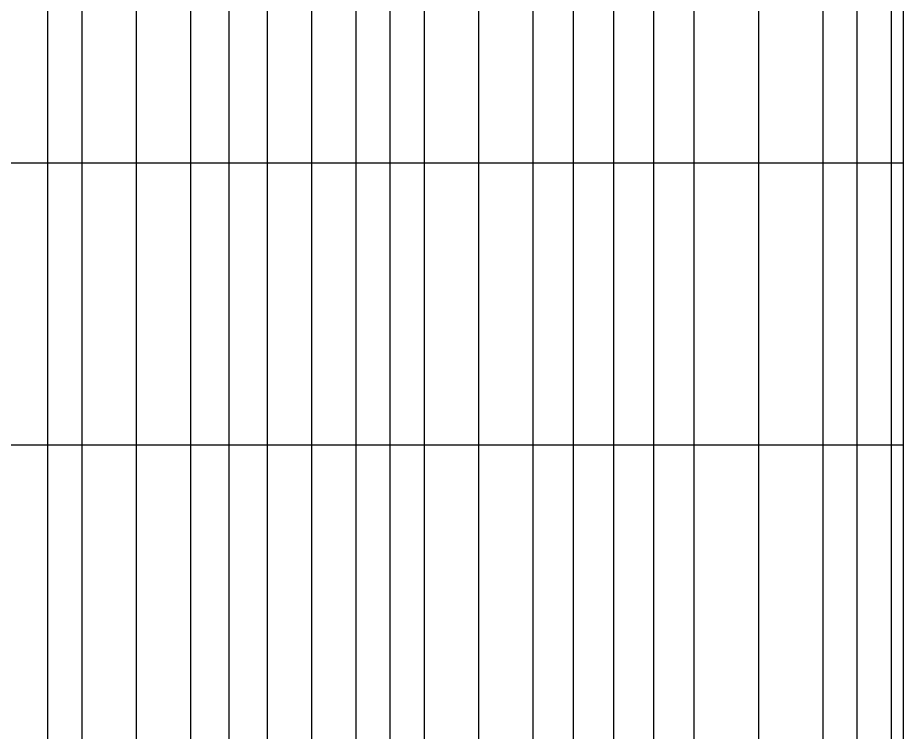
# Model space of a CAD drawing. Header units: millimetres. Extents: x 17311 to 801382, y -242618 to -104888.
# Drawn here: x 148549 to 159545, y -133560 to -124685 of the extents above; entities that cross this region are included whole.
import ezdxf

# ---------------------------------------------------------------- set-up
doc = ezdxf.new("R2010")
doc.units = ezdxf.units.MM
doc.header["$LTSCALE"] = 250
for name, color, linetype in [('A-ELE-5', 5, 'Continuous'), ('A-ELE-7', 7, 'Continuous'), ('A-ELE-8', 8, 'Continuous')]:
    doc.layers.add(name, color=color, linetype=linetype)

# ---------------------------------------------------------------- blocks, each defined once
blk = doc.blocks.new('A$C1b60ea68')
at = {"layer": 'A-ELE-5', "color": 251, "elevation": 0}
blk.add_lwpolyline([(850, 47150), (850, 600), (700, 600)], dxfattribs=at)
at = {"layer": 'A-ELE-7', "color": 251}
for p, q in [((-6500, 47150), (-6500, 15450)), ((-5525, 47150), (-5525, 15450)), ((-4425, 47150), (-4425, 15450)), ((-3250, 47150), (-3250, 15434)), ((-2250, 47150), (-2250, 600)), ((-950, 47150), (-950, 600)), ((275, 47150), (275, 600)), ((-9775, 41350), (-9775, 15450)), ((-8675, 41350), (-8675, 15450)), ((-7525, 41350), (-7525, 15450))]:
    blk.add_line(p, q, dxfattribs=at)
at = {"layer": 'A-ELE-8', "color": 251}
for p, q in [((-5950, 47150), (-5950, 15450)), ((-5100, 47150), (-5100, 15450)), ((-3750, 47150), (-3750, 15450)), ((-2750, 47150), (-2750, 600)), ((-1750, 47150), (-1750, 600)), ((-150, 47150), (-150, 600)), ((700, 47150), (700, -100)), ((-9350, 41350), (-9350, 15450)), ((-8000, 41350), (-8000, 15450)), ((-7050, 41350), (-7050, 15450)), ((-85250, 28750), (850, 28750)), ((-85250, 25250), (850, 25250))]:
    blk.add_line(p, q, dxfattribs=at)

msp = doc.modelspace()

# ---------------------------------------------------------------- block references
msp.add_blockref('A$C1b60ea68', (158695.3, -155238.1))

doc.saveas('drawing.dxf')
